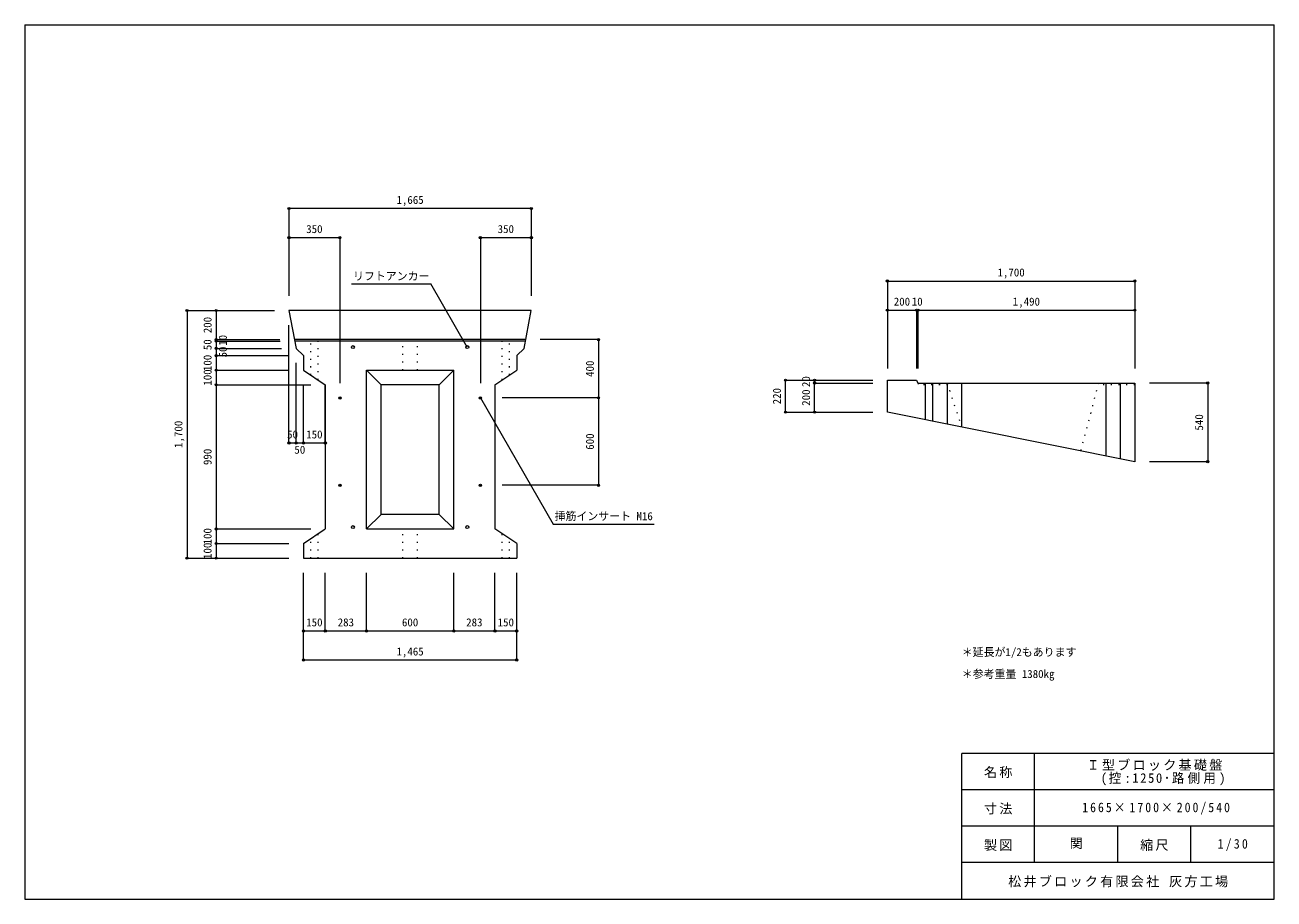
# Model space of a CAD drawing. Units: millimetres, scale not verified. Extents: x 165 to 8745, y 150 to 6150.
import ezdxf
from ezdxf.enums import TextEntityAlignment as Align

# ---------------------------------------------------------------- set-up
doc = ezdxf.new("R2010")
doc.units = ezdxf.units.MM
doc.header["$LTSCALE"] = 30
doc.header["$PDMODE"] = 32
doc.header["$PDSIZE"] = 15
doc.linetypes.add('DOTTED', pattern=[1.75, 0.25, -1.5])
for name, color, linetype, lineweight in [('_0-0_', 7, 'Continuous', 18), ('_0-1_', 7, 'Continuous', 18), ('_0-2_', 4, 'Continuous', 9)]:
    doc.layers.add(name, color=color, linetype=linetype, lineweight=lineweight)
doc.styles.add('ＭＳ ゴシック', font='')
doc.styles.get('ＭＳ ゴシック').set_extended_font_data('MS Gothic')

msp = doc.modelspace()

# ---------------------------------------------------------------- linework, layer by layer
at = {"layer": '_0-0_'}
for p, q in [((165, 6150), (165, 150)), ((165, 6150), (8745, 6150)), ((8745, 150), (8745, 6150)), ((8745, 1150), (6600, 1150)), ((6600, 150), (6600, 1150)), ((7100, 400), (7100, 1150)), ((8745, 900), (6600, 900)), ((8745, 650), (6600, 650)), ((7672.5, 400), (7672.5, 650)), ((8172.5, 400), (8172.5, 650)), ((8745, 400), (6600, 400)), ((165, 150), (8745, 150))]:
    msp.add_line(p, q, dxfattribs=at)
at = {"layer": '_0-1_'}
for p, q in [((3643.11, 4190.21), (1978.11, 4190.21)), ((1978.11, 4190.21), (2028.11, 3930.21)), ((3593.11, 3930.21), (3643.11, 4190.21)), ((3604.65, 3990.21), (2016.57, 3990.21)), ((3602.73, 3980.21), (2018.5, 3980.21)), ((2078.11, 3880.21), (2028.11, 3930.21)), ((2078.11, 3880.21), (2078.11, 3780.21)), ((3543.11, 3880.21), (3593.11, 3930.21)), ((3543.11, 3880.21), (3543.11, 3780.21)), ((2078.11, 3780.21), (2228.11, 3680.21)), ((2510.61, 3780.21), (2610.61, 3680.21)), ((2510.61, 3780.21), (3110.61, 3780.21)), ((2510.61, 2690.21), (2510.61, 3780.21)), ((3010.61, 3680.21), (3110.61, 3780.21)), ((3110.61, 2690.21), (3110.61, 3780.21)), ((3393.11, 3680.21), (3543.11, 3780.21)), ((6089.21, 3492.08), (6089.21, 3712.08)), ((6089.21, 3712.08), (6289.21, 3712.08)), ((6289.21, 3712.08), (6299.21, 3692.08)), ((6299.21, 3692.08), (7789.21, 3692.08)), ((6349.21, 3692.08), (6349.21, 3440.08)), ((6399.21, 3692.08), (6399.21, 3430.08)), ((6499.21, 3692.08), (6499.21, 3410.08)), ((6599.21, 3692.08), (6599.21, 3390.08)), ((7789.21, 3692.08), (7789.21, 3152.08)), ((2228.11, 3680.21), (2228.11, 2690.21)), ((3010.61, 3680.21), (2610.61, 3680.21)), ((2610.61, 2790.21), (2610.61, 3680.21)), ((3010.61, 2790.21), (3010.61, 3680.21)), ((3393.11, 3680.21), (3393.11, 3194.21)), ((7789.21, 3152.08), (6089.21, 3492.08)), ((3393.11, 3194.21), (3393.11, 2690.21)), ((2510.61, 2690.21), (2610.61, 2790.21)), ((3010.61, 2790.21), (2610.61, 2790.21)), ((3010.61, 2790.21), (3110.61, 2690.21)), ((2078.11, 2590.21), (2228.11, 2690.21)), ((2510.61, 2690.21), (3110.61, 2690.21)), ((3543.11, 2590.21), (3393.11, 2690.21)), ((2078.11, 2590.21), (2078.11, 2490.21)), ((3543.11, 2590.21), (3543.11, 2490.21)), ((2078.11, 2490.21), (3543.11, 2490.21))]:
    msp.add_line(p, q, dxfattribs=at)
at = {"layer": '_0-1_', "linetype": 'DOTTED'}
for p, q in [((2128.11, 3746.87), (2128.11, 3980.21)), ((2178.11, 3713.54), (2178.11, 3980.21)), ((2760.61, 3780.21), (2760.61, 3980.21)), ((2860.61, 3780.21), (2860.61, 3980.21)), ((3443.11, 3713.54), (3443.11, 3980.21)), ((3493.11, 3746.87), (3493.11, 3980.21)), ((6299.21, 3692.08), (6305.21, 3680.08)), ((6499.21, 3692.08), (6599.21, 3390.08)), ((7539.21, 3692.08), (7416.47, 3226.62)), ((6503.19, 3680.08), (6305.21, 3680.08)), ((7789.21, 3680.08), (7536.05, 3680.08)), ((2760.61, 2490.21), (2760.61, 2690.21)), ((2860.61, 2490.21), (2860.61, 2690.21)), ((2128.11, 2490.21), (2128.11, 2623.54)), ((2178.11, 2490.21), (2178.11, 2656.87)), ((3443.11, 2490.21), (3443.11, 2656.87)), ((3493.11, 2490.21), (3493.11, 2623.54))]:
    msp.add_line(p, q, dxfattribs=at)
at = {"layer": '_0-1_', "color": 4, "lineweight": 9}
msp.add_line((2228.11, 3380.21), (2228.11, 3630.21), dxfattribs=at)
at = {"layer": '_0-1_'}
for centre in [(2328.11, 3590.21), (3293.11, 3590.21), (2328.11, 2990.21), (3293.11, 2990.21)]:
    msp.add_circle(centre, 8, dxfattribs=at)
for p in [(2328.11, 3590.21), (3293.11, 3590.21), (2328.11, 2990.21), (3293.11, 2990.21)]:
    msp.add_point(p, dxfattribs=at)
at = {"layer": '_0-2_'}
for p, q in [((1978.11, 4890.21), (1978.11, 4290.21)), ((3643.11, 4890.21), (1978.11, 4890.21)), ((3643.11, 4890.21), (3643.11, 4290.21)), ((1978.11, 4690.21), (1978.11, 4290.21)), ((1978.11, 4690.21), (2328.11, 4690.21)), ((1978.11, 4690.21), (1978.11, 4290.21)), ((2328.11, 4690.21), (2328.11, 3690.21)), ((3293.11, 4690.21), (3643.11, 4690.21)), ((3293.11, 4690.21), (3293.11, 3690.21)), ((3643.11, 4690.21), (3643.11, 4290.21)), ((3643.11, 4690.21), (3643.11, 4290.21)), ((6089.21, 4392.08), (6089.21, 3792.08)), ((6089.21, 4392.08), (7789.21, 4392.08)), ((7789.21, 4392.08), (7789.21, 3792.08)), ((1278.11, 4190.21), (1878.11, 4190.21)), ((1278.11, 4190.21), (1278.11, 2490.21)), ((1478.11, 4190.21), (1478.11, 3680.21)), ((6089.21, 4192.08), (7789.21, 4192.08)), ((6289.21, 4192.08), (6289.21, 3792.08)), ((6299.21, 4192.08), (6299.21, 3792.08)), ((1978.11, 3280.21), (1978.11, 4090.21)), ((1478.11, 3990.21), (1916.57, 3990.21)), ((1478.11, 3980.21), (1918.5, 3980.21)), ((4104.65, 3990.21), (3704.65, 3990.21)), ((4104.65, 3990.21), (4104.65, 2990.21)), ((1478.11, 3930.21), (1928.11, 3930.21)), ((1478.11, 3880.21), (1978.11, 3880.21)), ((1478.11, 3780.21), (1978.11, 3780.21)), ((2028.11, 3280.21), (2028.11, 3830.21)), ((5389.21, 3712.08), (5989.21, 3712.08)), ((5389.21, 3492.08), (5389.21, 3712.08)), ((5589.21, 3492.08), (5589.21, 3712.08)), ((5589.21, 3692.08), (5989.21, 3692.08)), ((8289.21, 3692.08), (7889.21, 3692.08)), ((8289.21, 3692.08), (8289.21, 3152.08)), ((1478.11, 3680.21), (2128.11, 3680.21)), ((1478.11, 3680.21), (1478.11, 2690.21)), ((2078.11, 3280.21), (2078.11, 3680.21)), ((2228.11, 3280.21), (2228.11, 3680.21)), ((4104.65, 3590.21), (3443.11, 3590.21)), ((5389.21, 3492.08), (5989.21, 3492.08)), ((2028.11, 3280.21), (1978.11, 3280.21)), ((2078.11, 3280.21), (2028.11, 3280.21)), ((2228.11, 3280.21), (2078.11, 3280.21)), ((8289.21, 3152.08), (7889.21, 3152.08)), ((4104.65, 2990.21), (3443.11, 2990.21)), ((1478.11, 2690.21), (2128.11, 2690.21)), ((1478.11, 2690.21), (1478.11, 2490.21)), ((1478.11, 2590.21), (1978.11, 2590.21)), ((1278.11, 2490.21), (1978.11, 2490.21)), ((2078.11, 1790.21), (2078.11, 2390.21)), ((2228.11, 1990.21), (2228.11, 2390.21)), ((2510.61, 1990.21), (2510.61, 2390.21)), ((3110.61, 1990.21), (3110.61, 2390.21)), ((3393.11, 1990.21), (3393.11, 2390.21)), ((3543.11, 1790.21), (3543.11, 2390.21)), ((2078.11, 1990.21), (3543.11, 1990.21)), ((3543.11, 1790.21), (2078.11, 1790.21))]:
    msp.add_line(p, q, dxfattribs=at)
at = {"layer": '_0-2_', "color": 7, "lineweight": 18}
for p, q in [((2408.59, 4371.96), (2953.59, 4371.96)), ((3203.59, 3938.95), (2953.59, 4371.96)), ((7589.21, 3692.08), (7589.21, 3192.08)), ((7689.21, 3692.08), (7689.21, 3172.08)), ((3293.11, 3590.21), (3793.11, 2724.18)), ((3793.11, 2724.18), (4488.11, 2724.18))]:
    msp.add_line(p, q, dxfattribs=at)
for centre in [(2417.63, 3938.95), (3203.59, 3938.95), (2417.63, 2702.99), (3203.59, 2702.99)]:
    msp.add_circle(centre, 10, dxfattribs=at)
at = {"layer": '_0-2_'}
for p in [(1978.11, 4890.21), (3643.11, 4890.21), (1978.11, 4690.21), (1978.11, 4690.21), (2328.11, 4690.21), (3293.11, 4690.21), (3643.11, 4690.21), (6089.21, 4392.08), (7789.21, 4392.08), (1278.11, 4190.21), (1278.11, 4190.21), (1478.11, 4190.21), (6089.21, 4192.08), (6289.21, 4192.08), (6299.21, 4192.08), (7789.21, 4192.08), (1478.11, 3990.21), (1478.11, 3980.21), (4104.65, 3990.21), (1478.11, 3930.21), (1478.11, 3880.21), (1478.11, 3780.21), (5389.21, 3712.08), (5589.21, 3712.08), (5589.21, 3692.08), (8289.21, 3692.08), (1478.11, 3680.21), (1478.11, 3680.21), (4104.65, 3590.21), (5389.21, 3492.08), (5589.21, 3492.08), (1978.11, 3280.21), (2028.11, 3280.21), (2078.11, 3280.21), (2228.11, 3280.21), (8289.21, 3152.08), (4104.65, 2990.21), (1478.11, 2690.21), (1478.11, 2690.21), (1478.11, 2590.21), (1278.11, 2490.21), (1478.11, 2490.21), (2078.11, 1990.21), (2228.11, 1990.21), (2510.61, 1990.21), (3110.61, 1990.21), (3393.11, 1990.21), (3543.11, 1990.21), (2078.11, 1790.21), (3543.11, 1790.21)]:
    msp.add_point(p, dxfattribs=at)

# ---------------------------------------------------------------- texts
at = {"layer": '_0-0_', "color": 4, "style": 'ＭＳ ゴシック'}
for s, p in [('＊延長が1/2もあります', (6600, 1800.79)), ('＊参考重量 1380㎏', (6600, 1650.79))]:
    msp.add_text(s, height=54.99, dxfattribs=at).set_placement(p, align=Align.BOTTOM_LEFT)
at = {"layer": '_0-0_', "style": 'ＭＳ ゴシック'}
msp.add_text('関', height=65.98, dxfattribs=at).set_placement((7341.25, 480), align=Align.BOTTOM_LEFT)
at = {"layer": '_0-0_', "char_height": 65.98, "attachment_point": 7, "style": 'ＭＳ ゴシック'}
for s, insert in [('\\T1.17;名称', (6752.5, 980)), ('\\T1.17;Ｉ型ブロック基礎盤', (7457.5, 1030)), ('\\T1.27;\\W0.95;(控:1250･路側用)', (7555, 930)), ('\\T1.17;寸法', (6752.5, 730)), ('\\T1.34;\\W0.9;1665×1700×200/540', (7427.5, 730)), ('\\T1.17;製図', (6752.5, 480)), ('\\T1.17;縮尺', (7825, 480)), ('\\T1.38;\\W0.9;1/30', (8357.5, 480)), ('\\T1.17;松井ブロック有限会社\\~灰方工場', (6918.75, 230))]:
    msp.add_mtext(s, dxfattribs=dict(at, insert=insert))
at = {"layer": '_0-2_', "style": 'ＭＳ ゴシック'}
for s, p in [('1,665', (2716.86, 4905.21)), ('350', (2096.86, 4705.21)), ('350', (3411.86, 4705.21)), ('1,700', (6845.46, 4407.08)), ('リフトアンカー', (2418.59, 4381.96)), ('200', (6132.96, 4207.08)), ('10', (6256.71, 4207.08)), ('1,490', (6950.46, 4207.08)), ('50', (1965.61, 3295.21)), ('150', (2096.86, 3295.21)), ('50', (2015.61, 3190.21)), ('挿筋インサート M16', (3803.11, 2734.18)), ('150', (2096.86, 2005.21)), ('283', (2313.11, 2005.21)), ('600', (2754.36, 2005.21)), ('283', (3195.61, 2005.21)), ('150', (3411.86, 2005.21)), ('1,465', (2716.86, 1805.21))]:
    msp.add_text(s, height=54.99, dxfattribs=at).set_placement(p, align=Align.BOTTOM_LEFT)
for s, p in [('200', (1463.11, 4033.96)), ('50', (1463.11, 3917.71)), ('10', (1568.11, 3947.71)), ('100', (1463.11, 3773.96)), ('50', (1568.11, 3867.71)), ('100', (1463.11, 3673.96)), ('400', (4089.65, 3733.96)), ('20', (5574.21, 3664.58)), ('220', (5374.21, 3545.83)), ('200', (5574.21, 3535.83)), ('540', (8274.21, 3365.83)), ('1,700', (1263.11, 3246.46)), ('600', (4089.65, 3233.96)), ('990', (1463.11, 3128.96)), ('100', (1463.11, 2583.96)), ('100', (1463.11, 2483.96))]:
    msp.add_text(s, height=54.99, rotation=90, dxfattribs=at).set_placement(p, align=Align.BOTTOM_LEFT)

doc.saveas('drawing.dxf')
